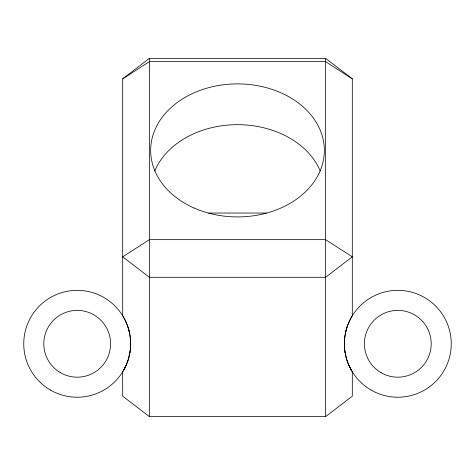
<?xml version="1.0" encoding="UTF-8"?>
<svg xmlns="http://www.w3.org/2000/svg" width="475" height="475" viewBox="0 0 475 475"><rect width="100%" height="100%" fill="white"/><g stroke="black" fill="none" stroke-linecap="round" stroke-linejoin="round"><path stroke-width="0.71" d="M344.446 341.08C344.886 332.168 347.617 323.374 352.302 315.78L352.302 78.826L325.583 58.36L149.417 58.36L122.698 78.826L122.698 315.78C127.193 323.071 129.895 331.461 130.488 340.011M344.512 340.011L344.571 339.227M129.859 352.788L130.007 351.892M345.473 332.999L345.669 332.108M345.871 331.218L346.097 330.333M128.903 357.242L128.41 359.005M128.434 358.934L130.126 351.061A100.932 45.879 52.5 0 0 130.536 340.047M346.59 328.569L346.857 327.691M127.555 361.635L127.858 360.762M126.196 365.091L123.666 370.156M128.47 358.969A190.92 86.777 52.5 0 1 122.657 371.759L122.698 396.174L149.417 416.64L325.583 416.64L352.302 396.174L352.302 371.8A190.914 86.777 -52.5 0 1 346.53 358.969M122.698 78.826L149.417 61.649L325.583 61.649L352.302 78.826M208.626 213.043L266.374 213.043M351.334 370.156L348.804 365.091M347.142 360.762L347.445 361.635M128.143 327.691L128.41 328.569M346.566 358.934L344.874 351.061A100.932 45.879 -52.5 0 1 344.464 340.047M346.59 359.005L346.097 357.242M128.903 330.333L129.129 331.218M129.331 332.108L129.527 332.999M344.992 351.892L345.141 352.788M130.435 339.281L130.554 341.08M325.583 58.36L325.583 416.64M149.417 58.36L149.417 416.64M154.755 171.018A86.836 66.518 0 0 1 237.5 124.676A86.836 66.518 0 0 1 320.245 171.018M352.302 256.838L325.583 277.305L149.417 277.305L122.698 256.838L149.417 239.661L325.583 239.661L352.302 256.838M50.469 390.064A53.438 53.438 0 0 0 130.625 343.787A53.438 53.438 0 0 0 50.469 297.51A53.438 53.438 0 0 0 50.469 390.064M60.491 372.709A33.398 33.398 0 0 0 110.586 343.787A33.398 33.398 0 0 0 60.491 314.866A33.398 33.398 0 0 0 60.491 372.709M371.094 390.064A53.438 53.438 0 0 0 451.25 343.787A53.438 53.438 0 0 0 371.094 297.51A53.438 53.438 0 0 0 371.094 390.064M381.11 372.709A33.398 33.398 0 0 0 431.211 343.787A33.398 33.398 0 0 0 381.11 314.866A33.398 33.398 0 0 0 381.11 372.709M194.079 208.014A86.836 66.518 0 0 0 324.336 150.409A86.836 66.518 0 0 0 194.079 92.803A86.836 66.518 0 0 0 194.079 208.014"/></g></svg>
